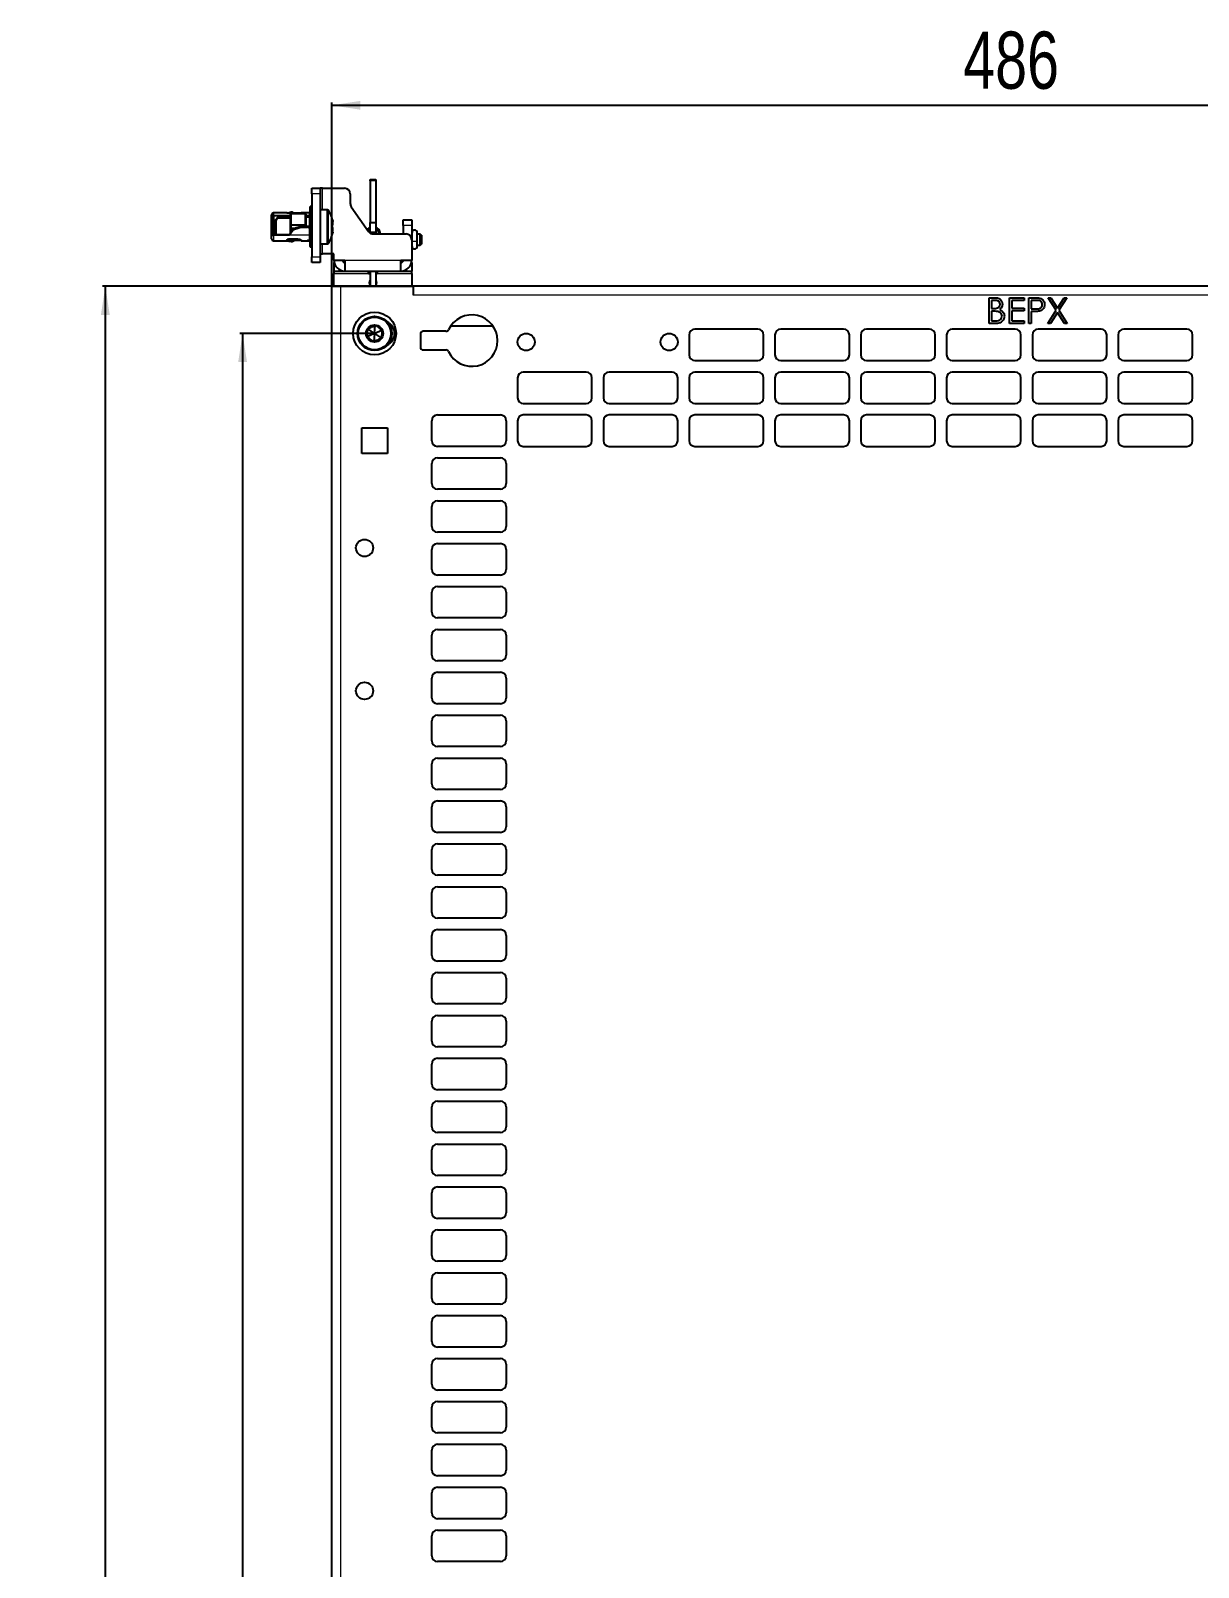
# Model space of a CAD drawing. Header units: millimetres. Extents: x -591 to 844, y -456 to 1988.
# Drawn here: x -591 to -183, y 1394 to 1931 of the extents above; entities that cross this region are included whole.
import ezdxf

# ---------------------------------------------------------------- set-up
doc = ezdxf.new("R2010")
doc.units = ezdxf.units.MM
doc.layers.add('FORMAT', color=7, linetype='Continuous')
doc.styles.add('SLDTEXTSTYLE0', font='TXT', dxfattribs={"width": 0.75})
doc.dimstyles.new('SLDDIMSTYLE0', dxfattribs={"dimtxt": 20, "dimasz": 10, "dimexe": 0, "dimexo": 0.0625, "dimgap": 5, "dimtad": 2, "dimdec": 1, "dimrnd": 1e-09, "dimzin": 12, "dimdsep": 46, "dimtxsty": 'SLDTEXTSTYLE0', "dimsah": 1, "dimcen": 0.09, "dimadec": 0, "dimazin": 3, "dimtfac": 1, "dimtofl": 0, "dimtmove": 0, "dimatfit": 3, "dimfxl": 0, "dimfrac": 2, "dimtolj": 1, "dimtzin": 12, "dimarcsym": 0})

# ---------------------------------------------------------------- blocks, each defined once
blk = doc.blocks.new('_D')
at = {"layer": 'FORMAT'}
for p, q in [((-457.09, 1842.03), (-565.73, 1842.03)), ((-564.73, 1842.03), (-564.73, -240.99)), ((-457.09, -240.99), (-565.73, -240.99))]:
    blk.add_line(p, q, dxfattribs=at)
for points in [[(-564.73, 1842.03), (-566.27, 1832.03), (-563.19, 1832.03)], [(-564.73, -240.99), (-563.19, -230.99), (-566.27, -230.99)]]:
    blk.add_solid(points, dxfattribs=at)
at = {"layer": 'FORMAT', "insert": (-590.51, 770.97), "char_height": 20, "attachment_point": 1, "rotation": 90, "style": 'SLDTEXTSTYLE0'}
blk.add_mtext('2083', dxfattribs=at)
blk = doc.blocks.new('_D_1')
at = {"layer": 'FORMAT'}
for p, q in [((-485.58, 1842.03), (-485.58, 1906.32)), ((-485.58, 1905.32), (0.42, 1905.32)), ((0.42, 1842.03), (0.42, 1906.32))]:
    blk.add_line(p, q, dxfattribs=at)
for points in [[(-485.58, 1905.32), (-475.58, 1903.79), (-475.58, 1906.86)], [(0.42, 1905.32), (-9.58, 1906.86), (-9.58, 1903.79)]]:
    blk.add_solid(points, dxfattribs=at)
at = {"layer": 'FORMAT', "insert": (-264.75, 1931.11), "char_height": 20, "attachment_point": 1, "style": 'SLDTEXTSTYLE0'}
blk.add_mtext('486', dxfattribs=at)
blk = doc.blocks.new('_D_5')
at = {"layer": 'FORMAT'}
for p, q in [((-470.59, 1825.52), (-517.73, 1825.52)), ((-516.73, 1825.52), (-516.73, -224.48)), ((-470.59, -224.48), (-517.73, -224.48))]:
    blk.add_line(p, q, dxfattribs=at)
for points in [[(-516.73, 1825.52), (-518.27, 1815.52), (-515.19, 1815.52)], [(-516.73, -224.48), (-515.19, -214.48), (-518.27, -214.48)]]:
    blk.add_solid(points, dxfattribs=at)
at = {"layer": 'FORMAT', "insert": (-542.51, 770.97), "char_height": 20, "attachment_point": 1, "rotation": 90, "style": 'SLDTEXTSTYLE0'}
blk.add_mtext('2050', dxfattribs=at)

msp = doc.modelspace()

# ---------------------------------------------------------------- linework, layer by layer
at = {"color": 7, "linetype": 'Continuous', "lineweight": 25}
for p, q in [((-492.58, 1876.32), (-489.58, 1876.32)), ((-492.58, 1874.32), (-492.58, 1876.32)), ((-489.58, 1876.32), (-489.58, 1874.32)), ((-488.78, 1876.32), (-489.58, 1876.32)), ((-488.78, 1876.32), (-481.08, 1876.32)), ((-472.18, 1879.32), (-470.18, 1879.32)), ((-472.18, 1878.95), (-472.18, 1879.32)), ((-472.18, 1878.95), (-472.18, 1864.32)), ((-470.18, 1879.32), (-470.18, 1878.95)), ((-470.18, 1878.95), (-470.18, 1864.32)), ((-492.58, 1874.32), (-492.58, 1852.32)), ((-489.58, 1874.32), (-489.58, 1852.32)), ((-479.08, 1874.32), (-479.08, 1870.95)), ((-506.58, 1866.13), (-506.58, 1866.97)), ((-506.58, 1866.13), (-506.08, 1866.13)), ((-506.58, 1864.7), (-506.58, 1866.13)), ((-506.08, 1866.13), (-506.08, 1864.7)), ((-501.18, 1867.67), (-505.88, 1867.67)), ((-503.88, 1866.68), (-505.88, 1866.68)), ((-505.88, 1865.46), (-505.88, 1865.25)), ((-505.38, 1865.08), (-505.88, 1865.08)), ((-505.88, 1865.08), (-505.88, 1864.85)), ((-505.88, 1864.85), (-505.38, 1864.85)), ((-505.58, 1860.32), (-505.58, 1864.85)), ((-505.38, 1864.85), (-505.38, 1865.08)), ((-505.08, 1865.2), (-505.08, 1860.19)), ((-499.98, 1865.82), (-504.4, 1865.82)), ((-503.88, 1866.28), (-503.88, 1866.68)), ((-499.98, 1866.68), (-503.88, 1866.68)), ((-503.88, 1866.28), (-499.98, 1866.28)), ((-501.18, 1867.67), (-501.18, 1867.67)), ((-501.18, 1867.64), (-501.18, 1867.67)), ((-497.38, 1867.56), (-500.68, 1867.56)), ((-499.98, 1867.14), (-499.86, 1867.38)), ((-499.98, 1863.54), (-499.98, 1867.14)), ((-499.86, 1867.38), (-499.86, 1863.41)), ((-494.78, 1867.38), (-499.86, 1867.38)), ((-498.66, 1867.61), (-498.58, 1867.56)), ((-493.55, 1867.67), (-496.21, 1867.67)), ((-494.78, 1863.41), (-494.78, 1867.38)), ((-494.78, 1867.38), (-494.58, 1867.24)), ((-494.58, 1867.24), (-494.58, 1863.49)), ((-493.28, 1866.68), (-494.58, 1866.68)), ((-494.58, 1866.28), (-493.28, 1866.28)), ((-493.53, 1867.67), (-493.28, 1867.67)), ((-493.38, 1866.28), (-493.38, 1862.62)), ((-493.08, 1865.82), (-493.38, 1865.82)), ((-492.58, 1869.92), (-493.08, 1869.92)), ((-493.08, 1860.13), (-493.08, 1869.92)), ((-487.25, 1868.82), (-489.58, 1868.82)), ((-478.72, 1869.81), (-472.68, 1861.18)), ((-460.58, 1865.32), (-457.58, 1865.32)), ((-460.58, 1863.32), (-460.58, 1865.32)), ((-457.58, 1865.32), (-457.58, 1863.32)), ((-506.08, 1864.7), (-506.58, 1864.7)), ((-506.58, 1864.47), (-506.58, 1864.7)), ((-506.08, 1864.47), (-506.58, 1864.47)), ((-506.58, 1860.18), (-506.58, 1864.47)), ((-506.08, 1860.18), (-506.58, 1860.18)), ((-506.58, 1858.67), (-506.58, 1860.18)), ((-506.08, 1864.7), (-506.08, 1864.47)), ((-506.08, 1864.47), (-506.08, 1860.18)), ((-505.88, 1864.67), (-505.88, 1864.24)), ((-505.58, 1864.24), (-505.88, 1864.24)), ((-505.88, 1864.24), (-505.88, 1864.1)), ((-505.88, 1864.1), (-505.58, 1864.1)), ((-505.88, 1861.55), (-505.58, 1861.55)), ((-505.88, 1860.8), (-505.58, 1860.8)), ((-505.88, 1860.19), (-505.88, 1860.8)), ((-505.88, 1860.19), (-500.28, 1860.19)), ((-500.28, 1859.89), (-505.88, 1859.89)), ((-505.58, 1860.32), (-505.44, 1860.19)), ((-500.28, 1860.19), (-499.12, 1861.78)), ((-499.12, 1861.48), (-500.28, 1859.89)), ((-500.28, 1860.19), (-500.28, 1859.89)), ((-499.98, 1863.54), (-499.86, 1863.41)), ((-499.98, 1862.35), (-499.98, 1863.54)), ((-499.98, 1862.35), (-499.86, 1862.21)), ((-499.98, 1860.6), (-499.98, 1862.35)), ((-494.78, 1863.41), (-499.86, 1863.41)), ((-499.86, 1863.41), (-499.86, 1862.21)), ((-498.63, 1862.21), (-499.86, 1862.21)), ((-499.86, 1862.21), (-499.86, 1860.76)), ((-496.37, 1862.87), (-497.21, 1862.76)), ((-494.78, 1862.88), (-496.18, 1862.88)), ((-496.18, 1862.67), (-494.03, 1862.67)), ((-494.78, 1863.41), (-494.58, 1863.49)), ((-494.78, 1862.88), (-494.78, 1863.41)), ((-494.58, 1862.96), (-494.78, 1862.88)), ((-494.58, 1863.49), (-494.58, 1862.96)), ((-494.03, 1862.97), (-494.58, 1862.97)), ((-493.08, 1862.67), (-493.38, 1862.62)), ((-493.28, 1862.38), (-493.28, 1862.07)), ((-493.28, 1862.07), (-493.28, 1859.89)), ((-493.08, 1860.13), (-492.58, 1860.13)), ((-493.08, 1859.76), (-493.08, 1858.52)), ((-492.59, 1859.82), (-492.58, 1859.82)), ((-472.18, 1864.32), (-470.18, 1864.32)), ((-472.18, 1860.82), (-472.18, 1864.32)), ((-470.18, 1860.82), (-472.18, 1860.82)), ((-472.18, 1860.82), (-472.18, 1860.68)), ((-471.04, 1860.32), (-459.58, 1860.32)), ((-470.18, 1864.32), (-470.18, 1860.82)), ((-470.18, 1860.82), (-470.18, 1860.32)), ((-469.25, 1860.8), (-469.25, 1860.32)), ((-469.25, 1860.8), (-469.25, 1860.79)), ((-468.65, 1860.32), (-468.65, 1860.81)), ((-460.58, 1863.32), (-460.58, 1860.32)), ((-457.58, 1863.32), (-457.58, 1858.32)), ((-457.54, 1860.22), (-457.58, 1860.22)), ((-457.54, 1860.73), (-457.54, 1858)), ((-455.64, 1858), (-455.64, 1860.73)), ((-454.63, 1860.22), (-455.64, 1860.22)), ((-454.13, 1859.94), (-454.63, 1860.22)), ((-454.63, 1856.42), (-454.63, 1860.22)), ((-454.13, 1859.94), (-454.13, 1856.71)), ((-505.88, 1857.97), (-501.18, 1857.97)), ((-501.18, 1858.19), (-501.18, 1858.32)), ((-501.18, 1858.19), (-501.18, 1857.97)), ((-501.18, 1857.98), (-500.09, 1857.8)), ((-497.38, 1858.53), (-500.68, 1858.53)), ((-497.38, 1858.08), (-498.58, 1858.08)), ((-498.25, 1858.34), (-498.36, 1858.53)), ((-498.25, 1858.33), (-498.25, 1858.33)), ((-496.18, 1857.98), (-496.21, 1857.98)), ((-496.21, 1857.97), (-493.55, 1857.97)), ((-496.18, 1857.98), (-496.18, 1858.11)), ((-494.08, 1858.01), (-494.08, 1858.03)), ((-493.53, 1858.14), (-493.28, 1858.14)), ((-493.53, 1857.97), (-493.28, 1857.97)), ((-493.08, 1858.52), (-492.58, 1858.52)), ((-493.08, 1855.97), (-493.08, 1858.52)), ((-492.58, 1855.97), (-493.08, 1855.97)), ((-493.08, 1855.97), (-493.08, 1855.72)), ((-492.58, 1855.72), (-493.08, 1855.72)), ((-489.58, 1856.82), (-487.25, 1856.82)), ((-457.58, 1858.32), (-457.58, 1851.12)), ((-457.58, 1856.42), (-457.54, 1856.42)), ((-457.54, 1858), (-457.54, 1856.03)), ((-455.64, 1856.03), (-455.64, 1858)), ((-455.64, 1856.42), (-454.63, 1856.42)), ((-454.63, 1856.42), (-454.13, 1856.71)), ((-492.58, 1850.32), (-492.58, 1852.32)), ((-489.58, 1850.32), (-492.58, 1850.32)), ((-489.58, 1853.32), (-488.78, 1853.32)), ((-489.58, 1852.32), (-489.58, 1850.32)), ((-484.78, 1853.32), (-488.78, 1853.32)), ((-484.78, 1851.12), (-484.78, 1853.32)), ((-484.78, 1851.12), (-480.98, 1851.12)), ((-484.78, 1850.32), (-484.78, 1847.32)), ((-484.69, 1850.32), (-484.78, 1850.32)), ((-480.98, 1851.12), (-480.98, 1847.32)), ((-461.38, 1851.12), (-457.58, 1851.12)), ((-461.38, 1847.32), (-461.38, 1851.12)), ((-457.58, 1850.32), (-457.66, 1850.32)), ((-457.58, 1850.32), (-457.58, 1847.32)), ((-484.78, 1847.32), (-480.98, 1847.32)), ((-484.78, 1847.32), (-484.78, 1846.52)), ((-484.78, 1842.02), (-484.78, 1846.52)), ((-480.98, 1847.32), (-472.68, 1847.32)), ((-472.68, 1847.32), (-469.68, 1847.32)), ((-472.68, 1846.52), (-472.68, 1847.32)), ((-472.68, 1846.52), (-472.18, 1846.52)), ((-472.18, 1847.32), (-472.18, 1842.02)), ((-470.18, 1847.32), (-470.18, 1842.02)), ((-470.18, 1846.52), (-469.68, 1846.52)), ((-469.68, 1847.32), (-461.38, 1847.32)), ((-469.68, 1847.32), (-469.68, 1846.52)), ((-461.38, 1847.32), (-457.58, 1847.32)), ((-457.58, 1846.52), (-457.58, 1847.32)), ((-457.58, 1846.52), (-457.58, 1842.02)), ((-485.58, -240.98), (-485.58, 1842.02)), ((-485.58, 1842.02), (-482.48, 1842.02)), ((-482.48, 1842.02), (-457.08, 1842.02)), ((-457.08, 1842.02), (-457.08, 1842.03)), ((-28.08, 1842.03), (-457.08, 1842.03)), ((-457.08, 1842.02), (-457.08, 1838.93)), ((-255.69, 1838.03), (-253.94, 1838.03)), ((-255.69, 1829.03), (-255.69, 1838.03)), ((-248.54, 1838.03), (-243.46, 1838.03)), ((-248.54, 1829.03), (-248.54, 1838.03)), ((-243.46, 1838.03), (-243.46, 1837.11)), ((-241.85, 1838.03), (-240.08, 1838.03)), ((-241.85, 1829.03), (-241.85, 1838.03)), ((-235.1, 1838.03), (-234.16, 1838.03)), ((-232.27, 1833.62), (-235.1, 1838.03)), ((-234.16, 1838.03), (-231.81, 1834.35)), ((-231.81, 1834.35), (-229.45, 1838.03)), ((-228.52, 1838.03), (-231.34, 1833.62)), ((-229.45, 1838.03), (-228.52, 1838.03)), ((-254.88, 1837.11), (-254.88, 1834.23)), ((-253.79, 1837.11), (-254.88, 1837.11)), ((-254.88, 1834.23), (-254.34, 1834.23)), ((-254.88, 1833.3), (-254.88, 1829.96)), ((-254.35, 1833.3), (-254.88, 1833.3)), ((-247.73, 1837.11), (-247.73, 1834.34)), ((-243.46, 1837.11), (-247.73, 1837.11)), ((-247.73, 1834.34), (-243.46, 1834.34)), ((-247.73, 1833.42), (-247.73, 1829.96)), ((-243.46, 1833.42), (-247.73, 1833.42)), ((-243.46, 1834.34), (-243.46, 1833.42)), ((-241.04, 1837.11), (-241.04, 1834.11)), ((-239.39, 1837.11), (-241.04, 1837.11)), ((-241.04, 1834.11), (-239.46, 1834.09)), ((-241.04, 1833.19), (-241.04, 1829.03)), ((-240.39, 1833.19), (-241.04, 1833.19)), ((-235.21, 1829.03), (-232.27, 1833.62)), ((-231.81, 1832.9), (-234.28, 1829.03)), ((-229.33, 1829.03), (-231.81, 1832.9)), ((-231.34, 1833.62), (-228.4, 1829.03)), ((-470.58, 1825.52), (-472.94, 1827.18)), ((-470.58, 1825.52), (-470.33, 1828.4)), ((-429.1, 1828.03), (-444.06, 1828.03)), ((-253.26, 1829.03), (-255.69, 1829.03)), ((-254.88, 1829.96), (-253.73, 1829.96)), ((-243.46, 1829.03), (-248.54, 1829.03)), ((-247.73, 1829.96), (-243.46, 1829.96)), ((-243.46, 1829.96), (-243.46, 1829.03)), ((-241.04, 1829.03), (-241.85, 1829.03)), ((-234.28, 1829.03), (-235.21, 1829.03)), ((-228.4, 1829.03), (-229.33, 1829.03)), ((-470.58, 1825.52), (-473.19, 1824.3)), ((-470.58, 1825.52), (-470.83, 1822.65)), ((-470.58, 1825.52), (-467.96, 1826.74)), ((-470.58, 1825.52), (-468.21, 1823.87)), ((-454.58, 1825.28), (-454.58, 1820.78)), ((-445.63, 1826.28), (-453.58, 1826.28)), ((-360.58, 1825.02), (-360.58, 1818.02)), ((-336.58, 1827.02), (-358.58, 1827.02)), ((-334.58, 1818.02), (-334.58, 1825.02)), ((-330.58, 1825.02), (-330.58, 1818.02)), ((-306.58, 1827.02), (-328.58, 1827.02)), ((-304.58, 1818.02), (-304.58, 1825.02)), ((-300.58, 1825.02), (-300.58, 1818.02)), ((-276.58, 1827.02), (-298.58, 1827.02)), ((-274.58, 1818.02), (-274.58, 1825.02)), ((-270.58, 1825.02), (-270.58, 1818.02)), ((-246.58, 1827.02), (-268.58, 1827.02)), ((-244.58, 1818.02), (-244.58, 1825.02)), ((-240.58, 1825.02), (-240.58, 1818.02)), ((-216.58, 1827.02), (-238.58, 1827.02)), ((-214.58, 1818.02), (-214.58, 1825.02)), ((-210.58, 1825.02), (-210.58, 1818.02)), ((-186.58, 1827.02), (-208.58, 1827.02)), ((-184.58, 1818.02), (-184.58, 1825.02)), ((-453.58, 1819.78), (-445.63, 1819.78)), ((-396.58, 1812.02), (-418.58, 1812.02)), ((-366.58, 1812.02), (-388.58, 1812.02)), ((-358.58, 1816.02), (-336.58, 1816.02)), ((-336.58, 1812.02), (-358.58, 1812.02)), ((-328.58, 1816.02), (-306.58, 1816.02)), ((-306.58, 1812.02), (-328.58, 1812.02)), ((-298.58, 1816.02), (-276.58, 1816.02)), ((-276.58, 1812.02), (-298.58, 1812.02)), ((-268.58, 1816.02), (-246.58, 1816.02)), ((-246.58, 1812.02), (-268.58, 1812.02)), ((-238.58, 1816.02), (-216.58, 1816.02)), ((-216.58, 1812.02), (-238.58, 1812.02)), ((-208.58, 1816.02), (-186.58, 1816.02)), ((-186.58, 1812.02), (-208.58, 1812.02)), ((-420.58, 1810.02), (-420.58, 1803.02)), ((-394.58, 1803.02), (-394.58, 1810.02)), ((-390.58, 1810.02), (-390.58, 1803.02)), ((-364.58, 1803.02), (-364.58, 1810.02)), ((-360.58, 1810.02), (-360.58, 1803.02)), ((-334.58, 1803.02), (-334.58, 1810.02)), ((-330.58, 1810.02), (-330.58, 1803.02)), ((-304.58, 1803.02), (-304.58, 1810.02)), ((-300.58, 1810.02), (-300.58, 1803.02)), ((-274.58, 1803.02), (-274.58, 1810.02)), ((-270.58, 1810.02), (-270.58, 1803.02)), ((-244.58, 1803.02), (-244.58, 1810.02)), ((-240.58, 1810.02), (-240.58, 1803.02)), ((-214.58, 1803.02), (-214.58, 1810.02)), ((-210.58, 1810.02), (-210.58, 1803.02)), ((-184.58, 1803.02), (-184.58, 1810.02)), ((-418.58, 1801.02), (-396.58, 1801.02)), ((-388.58, 1801.02), (-366.58, 1801.02)), ((-358.58, 1801.02), (-336.58, 1801.02)), ((-328.58, 1801.02), (-306.58, 1801.02)), ((-298.58, 1801.02), (-276.58, 1801.02)), ((-268.58, 1801.02), (-246.58, 1801.02)), ((-238.58, 1801.02), (-216.58, 1801.02)), ((-208.58, 1801.02), (-186.58, 1801.02)), ((-450.58, 1788.02), (-450.58, 1795.02)), ((-448.58, 1797.02), (-426.58, 1797.02)), ((-424.58, 1795.02), (-424.58, 1788.02)), ((-420.58, 1795.02), (-420.58, 1788.02)), ((-396.58, 1797.02), (-418.58, 1797.02)), ((-394.58, 1788.02), (-394.58, 1795.02)), ((-390.58, 1795.02), (-390.58, 1788.02)), ((-366.58, 1797.02), (-388.58, 1797.02)), ((-364.58, 1788.02), (-364.58, 1795.02)), ((-360.58, 1795.02), (-360.58, 1788.02)), ((-336.58, 1797.02), (-358.58, 1797.02)), ((-334.58, 1788.02), (-334.58, 1795.02)), ((-330.58, 1795.02), (-330.58, 1788.02)), ((-306.58, 1797.02), (-328.58, 1797.02)), ((-304.58, 1788.02), (-304.58, 1795.02)), ((-300.58, 1795.02), (-300.58, 1788.02)), ((-276.58, 1797.02), (-298.58, 1797.02)), ((-274.58, 1788.02), (-274.58, 1795.02)), ((-270.58, 1795.02), (-270.58, 1788.02)), ((-246.58, 1797.02), (-268.58, 1797.02)), ((-244.58, 1788.02), (-244.58, 1795.02)), ((-240.58, 1795.02), (-240.58, 1788.02)), ((-216.58, 1797.02), (-238.58, 1797.02)), ((-214.58, 1788.02), (-214.58, 1795.02)), ((-210.58, 1795.02), (-210.58, 1788.02)), ((-186.58, 1797.02), (-208.58, 1797.02)), ((-184.58, 1788.02), (-184.58, 1795.02)), ((-475.08, 1792.52), (-466.08, 1792.52)), ((-475.08, 1783.52), (-475.08, 1792.52)), ((-466.08, 1792.52), (-466.08, 1783.52)), ((-426.58, 1786.02), (-448.58, 1786.02)), ((-418.58, 1786.02), (-396.58, 1786.02)), ((-388.58, 1786.02), (-366.58, 1786.02)), ((-358.58, 1786.02), (-336.58, 1786.02)), ((-328.58, 1786.02), (-306.58, 1786.02)), ((-298.58, 1786.02), (-276.58, 1786.02)), ((-268.58, 1786.02), (-246.58, 1786.02)), ((-238.58, 1786.02), (-216.58, 1786.02)), ((-208.58, 1786.02), (-186.58, 1786.02)), ((-466.08, 1783.52), (-475.08, 1783.52)), ((-450.58, 1773.02), (-450.58, 1780.02)), ((-448.58, 1782.02), (-426.58, 1782.02)), ((-424.58, 1780.02), (-424.58, 1773.02)), ((-426.58, 1771.02), (-448.58, 1771.02)), ((-450.58, 1758.02), (-450.58, 1765.02)), ((-448.58, 1767.02), (-426.58, 1767.02)), ((-424.58, 1765.02), (-424.58, 1758.02)), ((-426.58, 1756.02), (-448.58, 1756.02)), ((-448.58, 1752.02), (-426.58, 1752.02)), ((-450.58, 1743.02), (-450.58, 1750.02)), ((-424.58, 1750.02), (-424.58, 1743.02)), ((-426.58, 1741.02), (-448.58, 1741.02)), ((-448.58, 1737.02), (-426.58, 1737.02)), ((-450.58, 1728.02), (-450.58, 1735.02)), ((-424.58, 1735.02), (-424.58, 1728.02)), ((-426.58, 1726.02), (-448.58, 1726.02)), ((-450.58, 1713.02), (-450.58, 1720.02)), ((-448.58, 1722.02), (-426.58, 1722.02)), ((-424.58, 1720.02), (-424.58, 1713.02)), ((-426.58, 1711.02), (-448.58, 1711.02)), ((-450.58, 1698.02), (-450.58, 1705.02)), ((-448.58, 1707.02), (-426.58, 1707.02)), ((-424.58, 1705.02), (-424.58, 1698.02)), ((-426.58, 1696.02), (-448.58, 1696.02)), ((-450.58, 1683.02), (-450.58, 1690.02)), ((-448.58, 1692.02), (-426.58, 1692.02)), ((-424.58, 1690.02), (-424.58, 1683.02)), ((-426.58, 1681.02), (-448.58, 1681.02)), ((-448.58, 1677.02), (-426.58, 1677.02)), ((-450.58, 1668.02), (-450.58, 1675.02)), ((-424.58, 1675.02), (-424.58, 1668.02)), ((-426.58, 1666.02), (-448.58, 1666.02)), ((-448.58, 1662.02), (-426.58, 1662.02)), ((-450.58, 1653.02), (-450.58, 1660.02)), ((-424.58, 1660.02), (-424.58, 1653.02)), ((-426.58, 1651.02), (-448.58, 1651.02)), ((-450.58, 1638.02), (-450.58, 1645.02)), ((-448.58, 1647.02), (-426.58, 1647.02)), ((-424.58, 1645.02), (-424.58, 1638.02)), ((-426.58, 1636.02), (-448.58, 1636.02)), ((-450.58, 1623.02), (-450.58, 1630.02)), ((-448.58, 1632.02), (-426.58, 1632.02)), ((-424.58, 1630.02), (-424.58, 1623.02)), ((-426.58, 1621.02), (-448.58, 1621.02)), ((-450.58, 1608.02), (-450.58, 1615.02)), ((-448.58, 1617.02), (-426.58, 1617.02)), ((-424.58, 1615.02), (-424.58, 1608.02)), ((-426.58, 1606.02), (-448.58, 1606.02)), ((-448.58, 1602.02), (-426.58, 1602.02)), ((-450.58, 1593.02), (-450.58, 1600.02)), ((-424.58, 1600.02), (-424.58, 1593.02)), ((-426.58, 1591.02), (-448.58, 1591.02)), ((-448.58, 1587.02), (-426.58, 1587.02)), ((-450.58, 1578.02), (-450.58, 1585.02)), ((-424.58, 1585.02), (-424.58, 1578.02)), ((-426.58, 1576.02), (-448.58, 1576.02)), ((-450.58, 1563.02), (-450.58, 1570.02)), ((-448.58, 1572.02), (-426.58, 1572.02)), ((-424.58, 1570.02), (-424.58, 1563.02)), ((-426.58, 1561.02), (-448.58, 1561.02)), ((-450.58, 1548.02), (-450.58, 1555.02)), ((-448.58, 1557.02), (-426.58, 1557.02)), ((-424.58, 1555.02), (-424.58, 1548.02)), ((-426.58, 1546.02), (-448.58, 1546.02)), ((-450.58, 1533.02), (-450.58, 1540.02)), ((-448.58, 1542.02), (-426.58, 1542.02)), ((-424.58, 1540.02), (-424.58, 1533.02)), ((-426.58, 1531.02), (-448.58, 1531.02)), ((-448.58, 1527.02), (-426.58, 1527.02)), ((-450.58, 1518.02), (-450.58, 1525.02)), ((-424.58, 1525.02), (-424.58, 1518.02)), ((-426.58, 1516.02), (-448.58, 1516.02)), ((-448.58, 1512.02), (-426.58, 1512.02)), ((-450.58, 1503.02), (-450.58, 1510.02)), ((-424.58, 1510.02), (-424.58, 1503.02)), ((-426.58, 1501.02), (-448.58, 1501.02)), ((-450.58, 1488.02), (-450.58, 1495.02)), ((-448.58, 1497.02), (-426.58, 1497.02)), ((-424.58, 1495.02), (-424.58, 1488.02)), ((-426.58, 1486.02), (-448.58, 1486.02)), ((-450.58, 1473.02), (-450.58, 1480.02)), ((-448.58, 1482.02), (-426.58, 1482.02)), ((-424.58, 1480.02), (-424.58, 1473.02)), ((-426.58, 1471.02), (-448.58, 1471.02)), ((-450.58, 1458.02), (-450.58, 1465.02)), ((-448.58, 1467.02), (-426.58, 1467.02)), ((-424.58, 1465.02), (-424.58, 1458.02)), ((-426.58, 1456.02), (-448.58, 1456.02)), ((-448.58, 1452.02), (-426.58, 1452.02)), ((-450.58, 1443.02), (-450.58, 1450.02)), ((-424.58, 1450.02), (-424.58, 1443.02)), ((-426.58, 1441.02), (-448.58, 1441.02)), ((-450.58, 1428.02), (-450.58, 1435.02)), ((-448.58, 1437.02), (-426.58, 1437.02)), ((-424.58, 1435.02), (-424.58, 1428.02)), ((-426.58, 1426.02), (-448.58, 1426.02)), ((-450.58, 1413.02), (-450.58, 1420.02)), ((-448.58, 1422.02), (-426.58, 1422.02)), ((-424.58, 1420.02), (-424.58, 1413.02)), ((-426.58, 1411.02), (-448.58, 1411.02)), ((-450.58, 1398.02), (-450.58, 1405.02)), ((-448.58, 1407.02), (-426.58, 1407.02)), ((-424.58, 1405.02), (-424.58, 1398.02)), ((-426.58, 1396.02), (-448.58, 1396.02))]:
    msp.add_line(p, q, dxfattribs=at)
at = {"color": 8, "linetype": 'Continuous', "lineweight": 18}
for p, q in [((-488.78, 1868.82), (-488.78, 1876.32)), ((-470.18, 1878.95), (-472.18, 1878.95)), ((-489.58, 1874.32), (-492.58, 1874.32)), ((-505.88, 1867.67), (-505.88, 1866.68)), ((-498.68, 1867.56), (-498.66, 1867.61)), ((-493.28, 1866.68), (-493.28, 1867.67)), ((-493.28, 1865.82), (-493.28, 1866.28)), ((-487.25, 1868.82), (-487.25, 1856.82)), ((-486.81, 1868.6), (-486.81, 1857.05)), ((-505.88, 1859.89), (-505.88, 1857.97)), ((-493.28, 1859.89), (-500.28, 1859.89)), ((-499.12, 1861.78), (-499.12, 1861.48)), ((-496.37, 1862.65), (-496.37, 1862.87)), ((-496.18, 1862.88), (-496.18, 1862.67)), ((-494.03, 1862.67), (-494.03, 1862.97)), ((-493.28, 1858.14), (-493.28, 1859.89)), ((-457.58, 1863.32), (-460.58, 1863.32)), ((-497.38, 1858.08), (-497.38, 1858.53)), ((-493.53, 1858.14), (-493.53, 1857.97)), ((-488.78, 1853.32), (-488.78, 1856.82)), ((-492.58, 1852.32), (-489.58, 1852.32)), ((-480.98, 1851.12), (-461.38, 1851.12)), ((-484.78, 1846.52), (-472.68, 1846.52)), ((-469.68, 1846.52), (-457.58, 1846.52)), ((-482.48, 1842.02), (-482.48, -240.98)), ((-28.08, 1838.93), (-457.08, 1838.93))]:
    msp.add_line(p, q, dxfattribs=at)
at = {"color": 7, "linetype": 'Continuous', "lineweight": 25, "flags": 128}
for points in [[(-506.08, 1865.34), (-506.08, 1865.36), (-506.06, 1865.38), (-506.05, 1865.41), (-506.02, 1865.42), (-505.99, 1865.44), (-505.96, 1865.45), (-505.92, 1865.46), (-505.88, 1865.46)], [(-493.08, 1866.31), (-493.14, 1866.3), (-493.28, 1866.28)], [(-506.08, 1860.31), (-506.08, 1860.29), (-506.06, 1860.26), (-506.05, 1860.24), (-506.02, 1860.22), (-505.99, 1860.21), (-505.96, 1860.2), (-505.92, 1860.19), (-505.88, 1860.19)], [(-493.08, 1860.17), (-493.14, 1860.18), (-493.28, 1860.19)], [(-493.08, 1859.76), (-493.08, 1859.79), (-493.09, 1859.81), (-493.11, 1859.83), (-493.14, 1859.85), (-493.17, 1859.87), (-493.2, 1859.88), (-493.24, 1859.88), (-493.28, 1859.89)], [(-470.18, 1844.02), (-470.02, 1843.75), (-469.93, 1843.27)], [(-469.93, 1843.27), (-470.02, 1842.8), (-470.18, 1842.52)]]:
    msp.add_lwpolyline(points, dxfattribs=at)
at = {"color": 8, "linetype": 'Continuous', "lineweight": 18, "flags": 128}
msp.add_lwpolyline([(-469.25, 1860.79), (-469.25, 1860.79), (-469.23, 1860.72), (-469.16, 1860.67), (-469.06, 1860.63), (-468.94, 1860.62), (-468.83, 1860.64), (-468.73, 1860.68), (-468.67, 1860.74), (-468.65, 1860.81)], dxfattribs=at)
at = {"color": 7, "linetype": 'Continuous', "lineweight": 25}
for centre, radius in [((-470.58, 1825.52), 7.5), ((-470.58, 1825.52), 6), ((-470.58, 1825.52), 5.7), ((-470.58, 1825.52), 3), ((-417.58, 1822.53), 3), ((-367.58, 1822.53), 3), ((-474.08, 1750.52), 3), ((-474.08, 1700.52), 3)]:
    msp.add_circle(centre, radius, dxfattribs=at)
for centre, radius, start, end in [((-481.08, 1874.32), 2, 0, 90), ((-477.08, 1870.95), 2, 180, 214.992), ((-505.88, 1866.97), 0.7, 90, 180), ((-505.94, 1866.04), 0.641, 84.2482, 172.7634), ((-505.9, 1866.1), 0.183, 84.2482, 172.7634), ((-493.28, 1867.87), 0.2, 269.9998, 359.9998), ((-493.26, 1866.86), 0.183, 264.2482, 352.7634), ((-487.25, 1868.28), 0.54, 35.2515, 90), ((-494.98, 1862.82), 10, 10.8849, 35.2515), ((-505.97, 1860.59), 0.71, 215.1313, 277.0089), ((-496.18, 1861.74), 0.932, 89.97, 102.0278), ((-493.96, 1862.29), 0.687, 7.2366, 95.7518), ((-493.96, 1861.99), 0.687, 7.2366, 95.7518), ((-493.03, 1859.68), 0.46, 10.179, 76.8719), ((-494.98, 1862.82), 10, 324.7485, 349.0216), ((-471.04, 1862.32), 2, 214.992, 270), ((-459.58, 1858.32), 2, 0, 90), ((-456.59, 1860.73), 0.95, 0, 180), ((-505.88, 1858.67), 0.7, 180, 270), ((-493.28, 1857.95), 0.197, 1.0398, 91.0034), ((-493.28, 1857.77), 0.2, 0.0002, 90.0002), ((-487.25, 1857.36), 0.54, 270, 324.7485), ((-456.59, 1856.03), 0.95, 180, 0), ((-480.98, 1851.12), 3.8, 180, 270), ((-480.98, 1851.12), 0.8, 180, 270), ((-461.38, 1851.12), 0.8, 270, 0), ((-461.38, 1851.12), 3.8, 270, 0), ((-471.18, 1843.27), 1.25, 143.1301, 216.8699), ((-468.08, 1825.52), 4.5, 294.975, 65.025), ((-436.58, 1823.03), 9, 205.1507, 154.8493), ((-453.58, 1825.28), 1, 90, 180), ((-445.63, 1827.28), 1, 270, 334.8493), ((-358.58, 1825.02), 2, 90, 180), ((-336.58, 1825.02), 2, 0, 90), ((-328.58, 1825.02), 2, 90, 180), ((-306.58, 1825.02), 2, 0, 90), ((-298.58, 1825.02), 2, 90, 180), ((-276.58, 1825.02), 2, 0, 90), ((-268.58, 1825.02), 2, 90, 180), ((-246.58, 1825.02), 2, 0, 90), ((-238.58, 1825.02), 2, 90, 180), ((-216.58, 1825.02), 2, 0, 90), ((-208.58, 1825.02), 2, 90, 180), ((-186.58, 1825.02), 2, 0, 90), ((-453.58, 1820.78), 1, 180, 270), ((-445.63, 1818.78), 1, 25.1507, 90), ((-358.58, 1818.02), 2, 180, 270), ((-336.58, 1818.02), 2, 270, 0), ((-328.58, 1818.02), 2, 180, 270), ((-306.58, 1818.02), 2, 270, 0), ((-298.58, 1818.02), 2, 180, 270), ((-276.58, 1818.02), 2, 270, 0), ((-268.58, 1818.02), 2, 180, 270), ((-246.58, 1818.02), 2, 270, 0), ((-238.58, 1818.02), 2, 180, 270), ((-216.58, 1818.02), 2, 270, 0), ((-208.58, 1818.02), 2, 180, 270), ((-186.58, 1818.02), 2, 270, 0), ((-418.58, 1810.02), 2, 90, 180), ((-396.58, 1810.02), 2, 0, 90), ((-388.58, 1810.02), 2, 90, 180), ((-366.58, 1810.02), 2, 0, 90), ((-358.58, 1810.02), 2, 90, 180), ((-336.58, 1810.02), 2, 0, 90), ((-328.58, 1810.02), 2, 90, 180), ((-306.58, 1810.02), 2, 0, 90), ((-298.58, 1810.02), 2, 90, 180), ((-276.58, 1810.02), 2, 0, 90), ((-268.58, 1810.02), 2, 90, 180), ((-246.58, 1810.02), 2, 0, 90), ((-238.58, 1810.02), 2, 90, 180), ((-216.58, 1810.02), 2, 0, 90), ((-208.58, 1810.02), 2, 90, 180), ((-186.58, 1810.02), 2, 0, 90), ((-418.58, 1803.02), 2, 180, 270), ((-396.58, 1803.02), 2, 270, 0), ((-388.58, 1803.02), 2, 180, 270), ((-366.58, 1803.02), 2, 270, 0), ((-358.58, 1803.02), 2, 180, 270), ((-336.58, 1803.02), 2, 270, 0), ((-328.58, 1803.02), 2, 180, 270), ((-306.58, 1803.02), 2, 270, 0), ((-298.58, 1803.02), 2, 180, 270), ((-276.58, 1803.02), 2, 270, 0), ((-268.58, 1803.02), 2, 180, 270), ((-246.58, 1803.02), 2, 270, 0), ((-238.58, 1803.02), 2, 180, 270), ((-216.58, 1803.02), 2, 270, 0), ((-208.58, 1803.02), 2, 180, 270), ((-186.58, 1803.02), 2, 270, 0), ((-448.58, 1795.02), 2, 90, 180), ((-426.58, 1795.02), 2, 0, 90), ((-418.58, 1795.02), 2, 90, 180), ((-396.58, 1795.02), 2, 0, 90), ((-388.58, 1795.02), 2, 90, 180), ((-366.58, 1795.02), 2, 0, 90), ((-358.58, 1795.02), 2, 90, 180), ((-336.58, 1795.02), 2, 0, 90), ((-328.58, 1795.02), 2, 90, 180), ((-306.58, 1795.02), 2, 0, 90), ((-298.58, 1795.02), 2, 90, 180), ((-276.58, 1795.02), 2, 0, 90), ((-268.58, 1795.02), 2, 90, 180), ((-246.58, 1795.02), 2, 0, 90), ((-238.58, 1795.02), 2, 90, 180), ((-216.58, 1795.02), 2, 0, 90), ((-208.58, 1795.02), 2, 90, 180), ((-186.58, 1795.02), 2, 0, 90), ((-448.58, 1788.02), 2, 180, 270), ((-426.58, 1788.02), 2, 270, 0), ((-418.58, 1788.02), 2, 180, 270), ((-396.58, 1788.02), 2, 270, 0), ((-388.58, 1788.02), 2, 180, 270), ((-366.58, 1788.02), 2, 270, 0), ((-358.58, 1788.02), 2, 180, 270), ((-336.58, 1788.02), 2, 270, 0), ((-328.58, 1788.02), 2, 180, 270), ((-306.58, 1788.02), 2, 270, 0), ((-298.58, 1788.02), 2, 180, 270), ((-276.58, 1788.02), 2, 270, 0), ((-268.58, 1788.02), 2, 180, 270), ((-246.58, 1788.02), 2, 270, 0), ((-238.58, 1788.02), 2, 180, 270), ((-216.58, 1788.02), 2, 270, 0), ((-208.58, 1788.02), 2, 180, 270), ((-186.58, 1788.02), 2, 270, 0), ((-448.58, 1780.02), 2, 90, 180), ((-426.58, 1780.02), 2, 0, 90), ((-448.58, 1773.02), 2, 180, 270), ((-426.58, 1773.02), 2, 270, 0), ((-448.58, 1765.02), 2, 90, 180), ((-426.58, 1765.02), 2, 0, 90), ((-448.58, 1758.02), 2, 180, 270), ((-426.58, 1758.02), 2, 270, 0), ((-448.58, 1750.02), 2, 90, 180), ((-426.58, 1750.02), 2, 0, 90), ((-448.58, 1743.02), 2, 180, 270), ((-426.58, 1743.02), 2, 270, 0), ((-448.58, 1735.02), 2, 90, 180), ((-426.58, 1735.02), 2, 0, 90), ((-448.58, 1728.02), 2, 180, 270), ((-426.58, 1728.02), 2, 270, 360), ((-448.58, 1720.02), 2, 90, 180), ((-426.58, 1720.02), 2, 0, 90), ((-448.58, 1713.02), 2, 180, 270), ((-426.58, 1713.02), 2, 270, 0), ((-448.58, 1705.02), 2, 90, 180), ((-426.58, 1705.02), 2, 0, 90), ((-448.58, 1698.02), 2, 180, 270), ((-426.58, 1698.02), 2, 270, 0), ((-448.58, 1690.02), 2, 90, 180), ((-426.58, 1690.02), 2, 0, 90), ((-448.58, 1683.02), 2, 180, 270), ((-426.58, 1683.02), 2, 270, 360), ((-448.58, 1675.02), 2, 90, 180), ((-426.58, 1675.02), 2, 0, 90), ((-448.58, 1668.02), 2, 180, 270), ((-426.58, 1668.02), 2, 270, 360), ((-448.58, 1660.02), 2, 90, 180), ((-426.58, 1660.02), 2, 0, 90), ((-448.58, 1653.02), 2, 180, 270), ((-426.58, 1653.02), 2, 270, 0), ((-448.58, 1645.02), 2, 90, 180), ((-426.58, 1645.02), 2, 0, 90), ((-448.58, 1638.02), 2, 180, 270), ((-426.58, 1638.02), 2, 270, 0), ((-448.58, 1630.02), 2, 90, 180), ((-426.58, 1630.02), 2, 0, 90), ((-448.58, 1623.02), 2, 180, 270), ((-426.58, 1623.02), 2, 270, 360), ((-448.58, 1615.02), 2, 90, 180), ((-426.58, 1615.02), 2, 0, 90), ((-448.58, 1608.02), 2, 180, 270), ((-426.58, 1608.02), 2, 270, 360), ((-448.58, 1600.02), 2, 90, 180), ((-426.58, 1600.02), 2, 0, 90), ((-448.58, 1593.02), 2, 180, 270), ((-426.58, 1593.02), 2, 270, 0), ((-448.58, 1585.02), 2, 90, 180), ((-426.58, 1585.02), 2, 0, 90), ((-448.58, 1578.02), 2, 180, 270), ((-426.58, 1578.02), 2, 270, 360), ((-448.58, 1570.02), 2, 90, 180), ((-426.58, 1570.02), 2, 0, 90), ((-448.58, 1563.02), 2, 180, 270), ((-426.58, 1563.02), 2, 270, 360), ((-448.58, 1555.02), 2, 90, 180), ((-426.58, 1555.02), 2, 0, 90), ((-448.58, 1548.02), 2, 180, 270), ((-426.58, 1548.02), 2, 270, 0), ((-448.58, 1540.02), 2, 90, 180), ((-426.58, 1540.02), 2, 0, 90), ((-448.58, 1533.02), 2, 180, 270), ((-426.58, 1533.02), 2, 270, 0), ((-448.58, 1525.02), 2, 90, 180), ((-426.58, 1525.02), 2, 0, 90), ((-448.58, 1518.02), 2, 180, 270), ((-426.58, 1518.02), 2, 270, 360), ((-448.58, 1510.02), 2, 90, 180), ((-426.58, 1510.02), 2, 0, 90), ((-448.58, 1503.02), 2, 180, 270), ((-426.58, 1503.02), 2, 270, 360), ((-448.58, 1495.02), 2, 90, 180), ((-426.58, 1495.02), 2, 0, 90), ((-448.58, 1488.02), 2, 180, 270), ((-426.58, 1488.02), 2, 270, 0), ((-448.58, 1480.02), 2, 90, 180), ((-426.58, 1480.02), 2, 0, 90), ((-448.58, 1473.02), 2, 180, 270), ((-426.58, 1473.02), 2, 270, 360), ((-448.58, 1465.02), 2, 90, 180), ((-426.58, 1465.02), 2, 0, 90), ((-448.58, 1458.02), 2, 180, 270), ((-426.58, 1458.02), 2, 270, 360), ((-448.58, 1450.02), 2, 90, 180), ((-426.58, 1450.02), 2, 0, 90), ((-448.58, 1443.02), 2, 180, 270), ((-426.58, 1443.02), 2, 270, 0), ((-448.58, 1435.02), 2, 90, 180), ((-426.58, 1435.02), 2, 0, 90), ((-448.58, 1428.02), 2, 180, 270), ((-426.58, 1428.02), 2, 270, 0), ((-448.58, 1420.02), 2, 90, 180), ((-426.58, 1420.02), 2, 0, 90), ((-448.58, 1413.02), 2, 180, 270), ((-426.58, 1413.02), 2, 270, 360), ((-448.58, 1405.02), 2, 90, 180), ((-426.58, 1405.02), 2, 0, 90), ((-448.58, 1398.02), 2, 180, 270), ((-426.58, 1398.02), 2, 270, 360)]:
    msp.add_arc(centre, radius, start, end, dxfattribs=at)
at = {"color": 8, "linetype": 'Continuous', "lineweight": 18}
for centre, start, end in [((-456.82, 1859.42), 243.0891, 278.3694), ((-456.36, 1859.42), 261.6306, 296.9109)]:
    msp.add_arc(centre, 1.59, start, end, dxfattribs=at)
at = {"color": 7, "linetype": 'Continuous', "lineweight": 25}
msp.add_ellipse((-496.18, 1862.55), major_axis=(0.75, 0), ratio=0.445831, start_param=1.570796, end_param=1.83344, dxfattribs=at)
for points, knots in [([(-505.88, 1866.68), (-505.88, 1866.42), (-505.88, 1865.94), (-505.88, 1865.34), (-505.88, 1865.08)], [0, 0, 0, 0, 0.559866, 1, 1, 1, 1]), ([(-503.88, 1866.68), (-504.16, 1866.42), (-504.66, 1865.94), (-505.16, 1865.34), (-505.38, 1865.08)], [0, 0, 0, 0, 0.559911, 1, 1, 1, 1]), ([(-503.88, 1866.28), (-504.16, 1866.05), (-504.66, 1865.63), (-505.16, 1865.09), (-505.38, 1864.85)], [0, 0, 0, 0, 0.559868, 1, 1, 1, 1]), ([(-501.18, 1867.67), (-500.68, 1867.79), (-500.01, 1867.94), (-499.11, 1867.93), (-498.81, 1867.72), (-498.66, 1867.61)], [0, 0, 0, 0, 0.587693, 0.790818, 1, 1, 1, 1]), ([(-500.68, 1867.56), (-500.74, 1867.56), (-500.85, 1867.57), (-501, 1867.58), (-501.11, 1867.61), (-501.17, 1867.63), (-501.18, 1867.64), (-501.18, 1867.64)], [0, 0, 0, 0, 0.214445, 0.428893, 0.643239, 0.857188, 1, 1, 1, 1]), ([(-499.08, 1867.84), (-499.14, 1867.87), (-499.23, 1867.92), (-499.37, 1867.95), (-499.61, 1867.95), (-499.9, 1867.87), (-500.16, 1867.84), (-500.25, 1867.82)], [0, 0, 0, 0, 0.19596, 0.292391, 0.38871, 0.788731, 1, 1, 1, 1]), ([(-496.21, 1867.67), (-496.22, 1867.67), (-496.24, 1867.67), (-496.42, 1867.64), (-496.71, 1867.6), (-497.05, 1867.57), (-497.28, 1867.56), (-497.38, 1867.56)], [0, 0, 0, 0, 0.132621, 0.367345, 0.598403, 0.830955, 1, 1, 1, 1]), ([(-485.38, 1863.06), (-485.38, 1863.07), (-485.38, 1863.09), (-485.37, 1863.14), (-485.33, 1863.25), (-485.25, 1863.37), (-485.18, 1863.57), (-485.15, 1863.85), (-485.17, 1864.29), (-485.25, 1864.75), (-485.33, 1865.11), (-485.36, 1865.26), (-485.37, 1865.32), (-485.38, 1865.35), (-485.38, 1865.36), (-485.38, 1865.37), (-485.37, 1865.36), (-485.31, 1865.23), (-485.22, 1864.96), (-485.15, 1864.7), (-485.16, 1864.7), (-485.16, 1864.7)], [0, 0, 0, 0, 0.005558, 0.013374, 0.035034, 0.131849, 0.247035, 0.319984, 0.393529, 0.553866, 0.60656, 0.632964, 0.646239, 0.65197, 0.65776, 0.662732, 0.671493, 0.698625, 0.8253, 0.953094, 1, 1, 1, 1]), ([(-505.88, 1860.19), (-505.88, 1860.38), (-505.88, 1860.8), (-505.88, 1861.29), (-505.88, 1861.55)], [0, 0, 0, 0, 0.464597, 1, 1, 1, 1]), ([(-499.12, 1861.78), (-499, 1861.91), (-498.76, 1862.18), (-498.1, 1862.52), (-497.56, 1862.67), (-497.21, 1862.76)], [0, 0, 0, 0, 0.261809, 0.533628, 1, 1, 1, 1]), ([(-499.12, 1861.48), (-498.96, 1861.65), (-498.6, 1862), (-497.62, 1862.38), (-496.86, 1862.54), (-496.37, 1862.65)], [0, 0, 0, 0, 0.254027, 0.526591, 1, 1, 1, 1]), ([(-493.08, 1862.62), (-493.08, 1862.62), (-493.08, 1862.63), (-493.1, 1862.64), (-493.14, 1862.64), (-493.21, 1862.63), (-493.28, 1862.63), (-493.33, 1862.61), (-493.34, 1862.61)], [0, 0, 0, 0, 0.161749, 0.312679, 0.446325, 0.64768, 0.862835, 1, 1, 1, 1]), ([(-493.08, 1861.44), (-493.08, 1861.44), (-493.08, 1861.45), (-493.1, 1861.46), (-493.14, 1861.47), (-493.21, 1861.48), (-493.25, 1861.49), (-493.28, 1861.5)], [0, 0, 0, 0, 0.195302, 0.377541, 0.538909, 0.761383, 1, 1, 1, 1]), ([(-485.16, 1860.92), (-485.16, 1860.94), (-485.15, 1860.99), (-485.18, 1860.93), (-485.25, 1860.73), (-485.34, 1860.56), (-485.36, 1860.52), (-485.38, 1860.51), (-485.38, 1860.52), (-485.38, 1860.54), (-485.37, 1860.57), (-485.36, 1860.66), (-485.28, 1861), (-485.19, 1861.45), (-485.15, 1861.97), (-485.17, 1862.4), (-485.24, 1862.64), (-485.31, 1862.83), (-485.34, 1862.9), (-485.36, 1862.95), (-485.37, 1863), (-485.38, 1863.04), (-485.38, 1863.06), (-485.38, 1863.06)], [0, 0, 0, 0, 0.0298084, 0.1017221, 0.2656583, 0.3144682, 0.33896, 0.3488318, 0.3542015, 0.3596161, 0.3657288, 0.3766996, 0.4185689, 0.5838817, 0.6619849, 0.7410863, 0.8945985, 0.9324956, 0.9565931, 0.9724533, 0.9884048, 0.9947724, 1, 1, 1, 1]), ([(-472.18, 1862.55), (-472.44, 1862.43), (-472.84, 1862.26), (-473.07, 1861.95), (-473.15, 1861.85)], [0, 0, 0, 0, 0.66775, 1, 1, 1, 1]), ([(-472.8, 1861.35), (-472.78, 1861.39), (-472.69, 1861.58), (-472.45, 1861.78), (-472.21, 1861.87), (-472.18, 1861.88)], [0, 0, 0, 0, 0.17004, 0.879402, 1, 1, 1, 1]), ([(-468.65, 1860.81), (-468.67, 1860.94), (-468.7, 1861.32), (-469, 1861.89), (-469.53, 1862.38), (-469.99, 1862.53), (-470.18, 1862.59)], [0, 0, 0, 0, 0.173097, 0.475053, 0.778671, 1, 1, 1, 1]), ([(-470.18, 1861.97), (-470.02, 1861.89), (-469.66, 1861.72), (-469.33, 1861.29), (-469.28, 1860.96), (-469.25, 1860.8)], [0, 0, 0, 0, 0.296716, 0.64973, 1, 1, 1, 1]), ([(-501.18, 1858.32), (-501.17, 1858.34), (-501.16, 1858.38), (-501.08, 1858.45), (-500.95, 1858.5), (-500.81, 1858.53), (-500.72, 1858.53), (-500.68, 1858.53)], [0, 0, 0, 0, 0.2143729, 0.4287785, 0.6425919, 0.8566662, 1, 1, 1, 1]), ([(-501.18, 1858.19), (-500.68, 1858.07), (-500.01, 1857.9), (-499.11, 1857.87), (-498.81, 1858.08), (-498.66, 1858.18)], [0, 0, 0, 0, 0.5876932, 0.7908183, 1, 1, 1, 1]), ([(-501.18, 1857.98), (-500.68, 1857.86), (-500.01, 1857.7), (-499.11, 1857.72), (-498.81, 1857.93), (-498.66, 1858.04)], [0, 0, 0, 0, 0.587693, 0.790818, 1, 1, 1, 1]), ([(-500.24, 1857.82), (-500.17, 1857.81), (-499.96, 1857.78), (-499.77, 1857.75), (-499.64, 1857.72)], [0, 0, 0, 0, 0.337574, 1, 1, 1, 1]), ([(-498.25, 1858.33), (-498.26, 1858.34), (-498.27, 1858.35), (-498.34, 1858.33), (-498.45, 1858.28), (-498.56, 1858.23), (-498.63, 1858.19), (-498.66, 1858.18)], [0, 0, 0, 0, 0.2258834, 0.4517668, 0.6776501, 0.9035238, 1, 1, 1, 1]), ([(-498.66, 1858.04), (-498.61, 1858.07), (-498.51, 1858.12), (-498.38, 1858.2), (-498.29, 1858.27), (-498.26, 1858.31), (-498.25, 1858.32), (-498.25, 1858.33)], [0, 0, 0, 0, 0.225867, 0.451734, 0.677598, 0.903479, 1, 1, 1, 1]), ([(-497.38, 1858.53), (-497.24, 1858.52), (-496.97, 1858.51), (-496.62, 1858.42), (-496.35, 1858.3), (-496.2, 1858.19), (-496.19, 1858.13), (-496.18, 1858.11)], [0, 0, 0, 0, 0.2132377, 0.4264897, 0.6391595, 0.8495978, 1, 1, 1, 1]), ([(-496.24, 1857.98), (-496.3, 1857.99), (-496.41, 1858.01), (-496.72, 1858.05), (-497.05, 1858.08), (-497.28, 1858.08), (-497.38, 1858.08)], [0, 0, 0, 0, 0.270612, 0.537, 0.805108, 1, 1, 1, 1]), ([(-494.08, 1858.03), (-494.07, 1858.04), (-494.06, 1858.06), (-493.97, 1858.09), (-493.83, 1858.12), (-493.67, 1858.14), (-493.57, 1858.14), (-493.53, 1858.14)], [0, 0, 0, 0, 0.214305, 0.42865, 0.642279, 0.856223, 1, 1, 1, 1]), ([(-493.53, 1857.97), (-493.59, 1857.97), (-493.71, 1857.97), (-493.88, 1857.98), (-494, 1857.98), (-494.07, 1857.99), (-494.08, 1858), (-494.08, 1858.01)], [0, 0, 0, 0, 0.214393, 0.428789, 0.643061, 0.856854, 1, 1, 1, 1]), ([(-253.94, 1838.03), (-253.55, 1838.03), (-252.78, 1838.01), (-251.77, 1837.55), (-251.18, 1836.71), (-251.11, 1836.11), (-251.08, 1835.8)], [0, 0, 0, 0, 0.281352, 0.559956, 0.779911, 1, 1, 1, 1]), ([(-240.08, 1838.03), (-239.7, 1838.04), (-239.01, 1838.04), (-238.33, 1837.94), (-238.03, 1837.9)], [0, 0, 0, 0, 0.560314, 1, 1, 1, 1]), ([(-238.03, 1837.9), (-237.76, 1837.8), (-237.21, 1837.6), (-236.64, 1836.99), (-236.35, 1836.3), (-236.32, 1835.85), (-236.31, 1835.62)], [0, 0, 0, 0, 0.279718, 0.559333, 0.779493, 1, 1, 1, 1]), ([(-252.66, 1833.2), (-252.98, 1833.24), (-253.54, 1833.3), (-254.1, 1833.3), (-254.35, 1833.3)], [0, 0, 0, 0, 0.559734, 1, 1, 1, 1]), ([(-254.34, 1834.23), (-254.07, 1834.23), (-253.52, 1834.24), (-252.83, 1834.38), (-252.37, 1834.69), (-252.1, 1835), (-251.92, 1835.38), (-251.89, 1835.65), (-251.88, 1835.79)], [0, 0, 0, 0, 0.2505205, 0.4999449, 0.6250194, 0.7500698, 0.8750671, 1, 1, 1, 1]), ([(-251.88, 1835.79), (-251.91, 1836.01), (-251.95, 1836.34), (-252.23, 1836.69), (-252.77, 1837.07), (-253.34, 1837.09), (-253.79, 1837.11)], [0, 0, 0, 0, 0.249269, 0.374899, 0.500587, 1, 1, 1, 1]), ([(-251.19, 1831.59), (-251.22, 1831.81), (-251.27, 1832.25), (-251.79, 1832.9), (-252.33, 1833.08), (-252.66, 1833.2)], [0, 0, 0, 0, 0.279937, 0.560436, 1, 1, 1, 1]), ([(-251.08, 1835.8), (-251.13, 1835.37), (-251.23, 1834.58), (-251.85, 1834.1), (-252.12, 1833.89)], [0, 0, 0, 0, 0.5591978, 1, 1, 1, 1]), ([(-252.12, 1833.89), (-251.85, 1833.78), (-251.31, 1833.56), (-250.74, 1832.96), (-250.43, 1832.27), (-250.4, 1831.82), (-250.38, 1831.59)], [0, 0, 0, 0, 0.2804081, 0.5595627, 0.7797314, 1, 1, 1, 1]), ([(-238.1, 1833.34), (-238.53, 1833.28), (-239.29, 1833.19), (-240.06, 1833.19), (-240.39, 1833.19)], [0, 0, 0, 0, 0.559686, 1, 1, 1, 1]), ([(-239.46, 1834.09), (-239.2, 1834.1), (-238.67, 1834.1), (-238, 1834.24), (-237.56, 1834.54), (-237.22, 1834.95), (-237.15, 1835.35), (-237.11, 1835.62)], [0, 0, 0, 0, 0.2511433, 0.501048, 0.626315, 0.751748, 1, 1, 1, 1]), ([(-237.11, 1835.62), (-237.15, 1835.87), (-237.22, 1836.26), (-237.55, 1836.67), (-237.97, 1836.98), (-238.62, 1837.1), (-239.13, 1837.11), (-239.39, 1837.11)], [0, 0, 0, 0, 0.248322, 0.37376, 0.499102, 0.748842, 1, 1, 1, 1]), ([(-236.31, 1835.62), (-236.33, 1835.32), (-236.37, 1834.73), (-236.82, 1834.01), (-237.43, 1833.54), (-237.88, 1833.4), (-238.1, 1833.34)], [0, 0, 0, 0, 0.280099, 0.559324, 0.779458, 1, 1, 1, 1]), ([(-473.19, 1824.3), (-473.17, 1824.63), (-473.1, 1825.42), (-473.01, 1826.41), (-472.96, 1827.03), (-472.94, 1827.18)], [0, 0, 0, 0, 0.341758, 0.840485, 1, 1, 1, 1]), ([(-472.94, 1827.18), (-472.48, 1827.4), (-471.6, 1827.8), (-470.73, 1828.21), (-470.33, 1828.4)], [0, 0, 0, 0, 0.5346859, 1, 1, 1, 1]), ([(-470.33, 1828.4), (-469.91, 1828.1), (-469.12, 1827.55), (-468.33, 1827), (-467.96, 1826.74)], [0, 0, 0, 0, 0.534686, 1, 1, 1, 1]), ([(-253.73, 1829.96), (-253.45, 1829.96), (-252.89, 1829.97), (-252.04, 1830.15), (-251.49, 1830.65), (-251.23, 1831.16), (-251.2, 1831.45), (-251.19, 1831.59)], [0, 0, 0, 0, 0.251053, 0.500846, 0.749472, 0.874759, 1, 1, 1, 1]), ([(-250.38, 1831.59), (-250.44, 1831.19), (-250.54, 1830.38), (-251.35, 1829.52), (-252.31, 1829.09), (-252.94, 1829.05), (-253.26, 1829.03)], [0, 0, 0, 0, 0.27913, 0.558665, 0.779075, 1, 1, 1, 1]), ([(-470.83, 1822.65), (-471.25, 1822.94), (-472.04, 1823.5), (-472.83, 1824.05), (-473.19, 1824.3)], [0, 0, 0, 0, 0.534686, 1, 1, 1, 1]), ([(-468.21, 1823.87), (-468.68, 1823.65), (-469.56, 1823.24), (-470.43, 1822.84), (-470.83, 1822.65)], [0, 0, 0, 0, 0.534686, 1, 1, 1, 1]), ([(-467.96, 1826.74), (-467.98, 1826.6), (-468.03, 1825.98), (-468.12, 1824.99), (-468.19, 1824.19), (-468.21, 1823.87)], [0, 0, 0, 0, 0.159515, 0.658242, 1, 1, 1, 1])]:
    msp.add_open_spline(points, degree=3, knots=knots, dxfattribs=at)
at = {"color": 8, "linetype": 'Continuous', "lineweight": 18}
msp.add_open_spline([(-498.66, 1858.18), (-498.7, 1858.25), (-498.76, 1858.37), (-498.83, 1858.49), (-498.86, 1858.53)], degree=3, knots=[0, 0, 0, 0, 0.616998, 1, 1, 1, 1], dxfattribs=at)

# ---------------------------------------------------------------- dimensions: what is measured, and where the dimension line sits
at = {"layer": 'FORMAT'}
for base, p1, p2, angle, picture, middle in [((0.42, 1905.32), (-485.58, 1842.02), (0.42, 1842.02), 0, '_D_1', (-242.58, 1905.32)), ((-564.73, -240.99), (-457.08, 1842.03), (-457.08, -240.99), 90, '_D', (-564.73, 800.52)), ((-516.73, -224.48), (-470.58, 1825.52), (-470.58, -224.48), 90, '_D_5', (-516.73, 800.52))]:
    dim = msp.add_linear_dim(base=base, p1=p1, p2=p2, angle=angle, dimstyle='SLDDIMSTYLE0', dxfattribs=at)
    dim.commit()
    dim.dimension.update_dxf_attribs({"geometry": picture, "text_midpoint": middle, "dimtype": 160})

doc.saveas('drawing.dxf')
